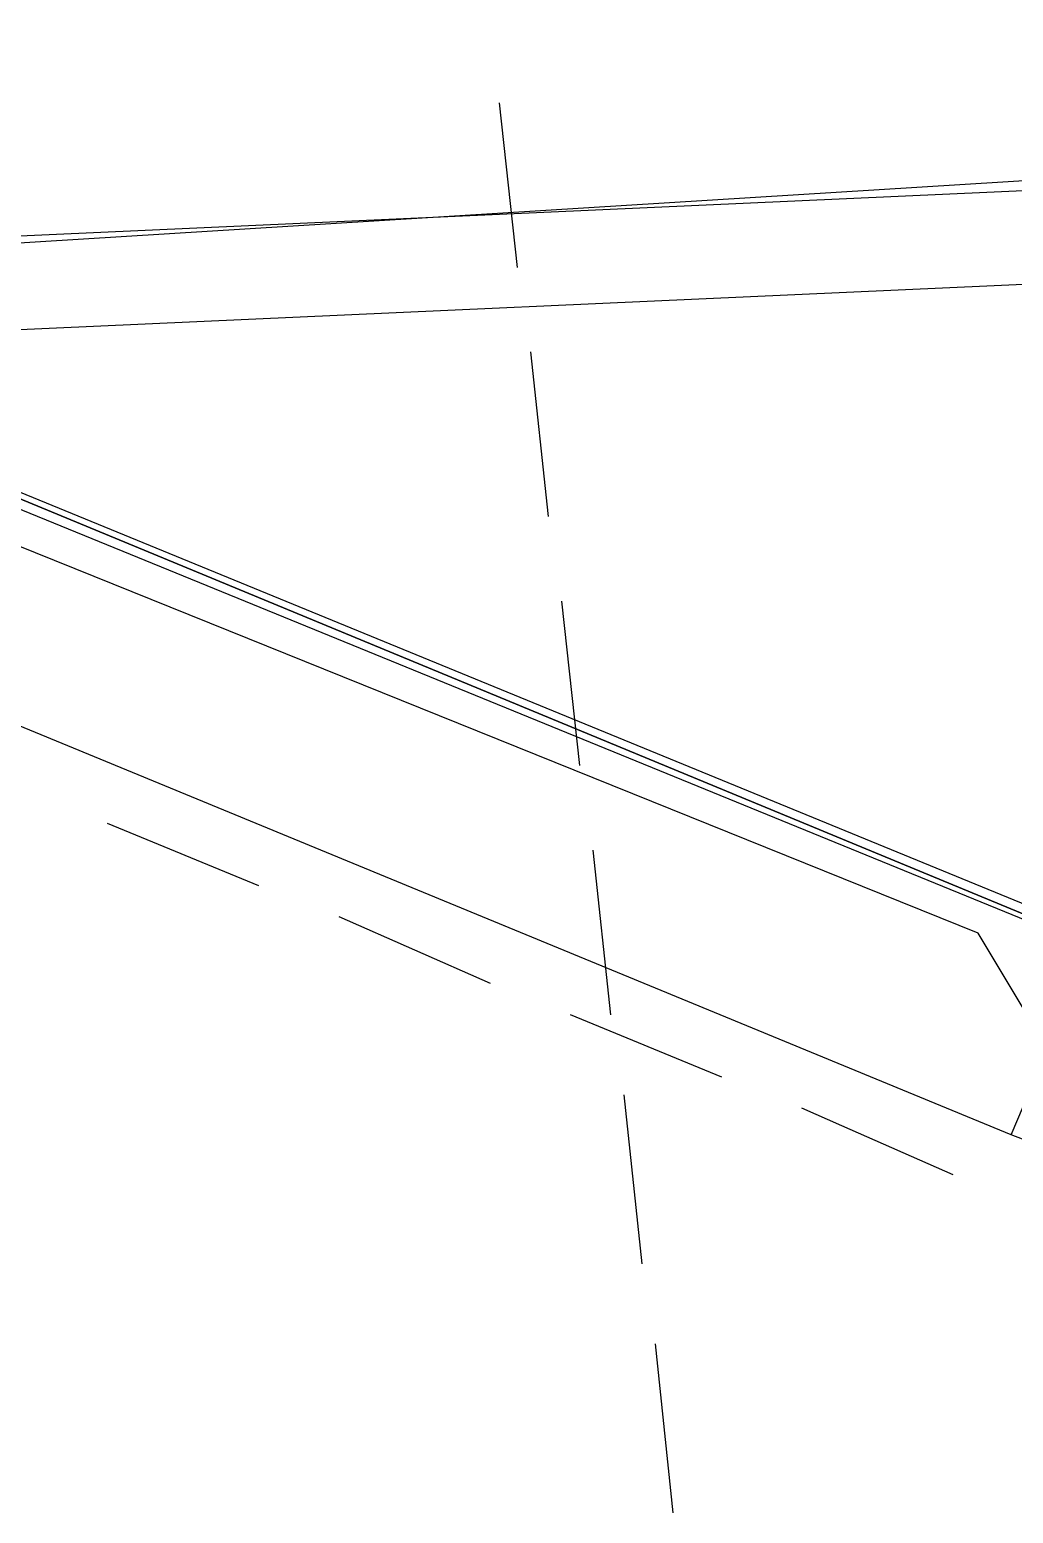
# Model space of a CAD drawing. Header units: feet. Extents: x -84 to 198, y -22 to 181.
# Drawn here: x 127.367 to 130.313, y 143.523 to 147.971 of the extents above; entities that cross this region are included whole.
import ezdxf

# ---------------------------------------------------------------- set-up
doc = ezdxf.new("R2010")
doc.units = ezdxf.units.FT
doc.layers.add('A-AREA-UNIDAD', color=30, linetype='CONTINUOUS')
doc.layers.add('A-LINEA', color=7, linetype='CONTINUOUS')

msp = doc.modelspace()

# ---------------------------------------------------------------- linework, layer by layer
at = {"layer": 'A-AREA-UNIDAD'}
msp.add_lwpolyline([(134, 143.5378), (130.912, 144.9422), (130.4, 144.9422), (130.208, 145.2622), (127.168, 146.4889), (126.672, 146.4889), (126.64, 146.7022), (123.52, 147.8578), (122.88, 147.8933), (122.848, 148.0889), (115.808, 150.2578), (115.2, 150.2578), (115.168, 150.4178), (111.328, 151.2178), (111.28, 151.3778), (104, 152.7289), (99.072, 153.3689), (92.192, 153.9022), (87.92, 153.9733)], dxfattribs=at)
at = {"layer": 'A-LINEA'}
for p, q in [((137.3218, 147.95), (37.3544, 141.7506)), ((137.3218, 147.95), (37.3544, 141.7506)), ((137.2414, 147.8002), (39.8639, 143.3866)), ((137.2414, 147.8002), (39.8639, 143.3866)), ((128.7733, 147.7511), (128.8267, 147.2578)), ((137.0738, 147.512), (40.0569, 143.1148)), ((137.0738, 147.512), (40.0569, 143.1148)), ((128.8667, 147.0044), (128.92, 146.5111)), ((128.96, 146.2578), (129.0133, 145.7644)), ((130.3067, 144.6578), (126.88, 146.0711)), ((130.3067, 144.6578), (126.88, 146.0711)), ((128.0533, 145.4044), (127.6, 145.5911)), ((128.0533, 145.4044), (127.6, 145.5911)), ((129.0533, 145.5111), (129.1067, 145.0178)), ((128.7467, 145.1111), (128.2933, 145.3111)), ((128.7467, 145.1111), (128.2933, 145.3111)), ((129.44, 144.8311), (128.9867, 145.0178)), ((129.44, 144.8311), (128.9867, 145.0178)), ((129.1467, 144.7778), (129.2, 144.2711)), ((129.24, 144.0311), (129.2933, 143.5244))]:
    msp.add_line(p, q, dxfattribs=at)
for points in [[(130.6533, 145.1911), (127.0133, 146.6978), (127, 146.6844), (127, 146.6711), (130.6533, 145.1778), (130.6533, 145.1911)], [(130.6533, 145.1911), (127.0133, 146.6978), (127, 146.6844), (127, 146.6711), (130.6533, 145.1778), (130.6533, 145.1911)], [(130.6667, 145.2178), (127.0267, 146.7111), (127.0133, 146.7111), (127.0133, 146.6978), (130.6533, 145.1911), (130.6667, 145.1911), (130.6667, 145.2178)], [(130.6667, 145.2178), (127.0267, 146.7111), (127.0133, 146.7111), (127.0133, 146.6978), (130.6533, 145.1911), (130.6667, 145.1911), (130.6667, 145.2178)], [(130.5867, 144.5511), (130.3067, 144.6578), (130.5333, 145.1911), (130.8, 145.0844), (130.5867, 144.5511)], [(130.5867, 144.5511), (130.3067, 144.6578), (130.5333, 145.1911), (130.8, 145.0844), (130.5867, 144.5511)], [(130.1333, 144.5378), (129.8, 144.6844), (129.68, 144.7378)], [(130.1333, 144.5378), (129.8, 144.6844), (129.68, 144.7378)]]:
    msp.add_lwpolyline(points, dxfattribs=at)

doc.saveas('drawing.dxf')
